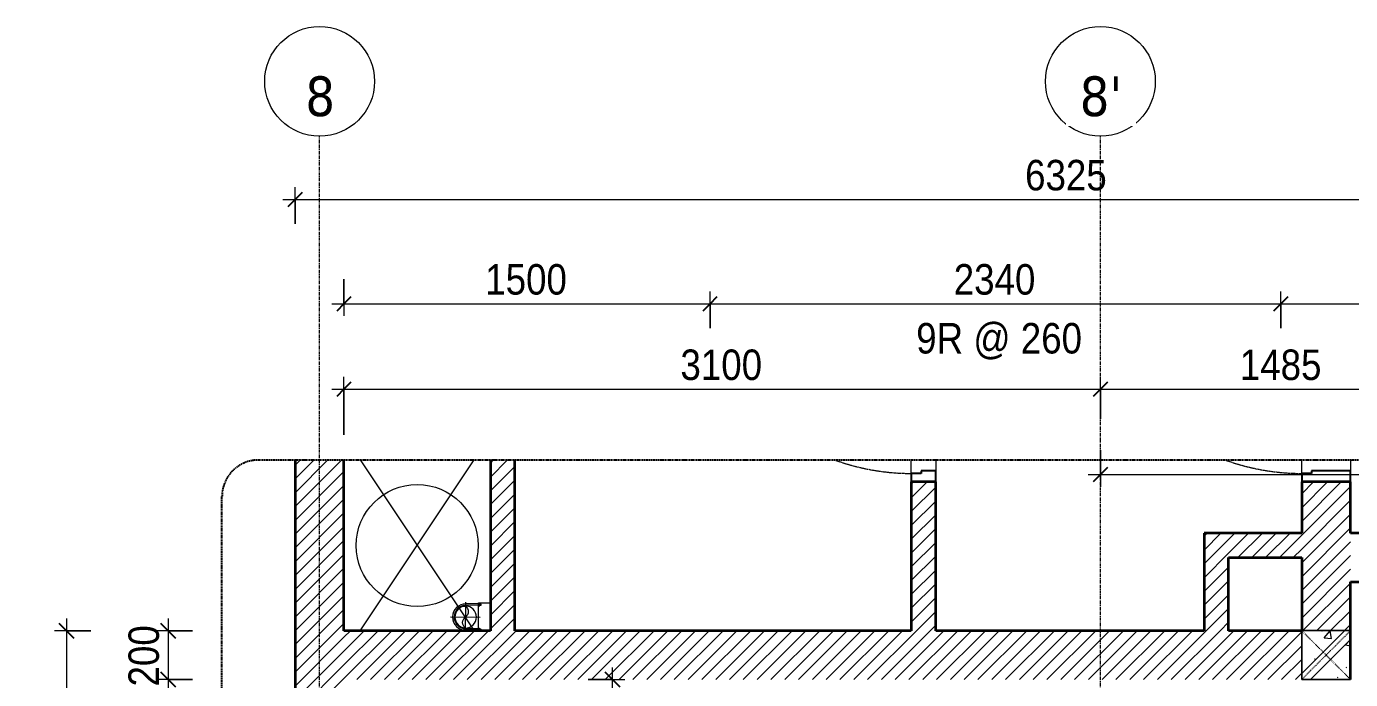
# Model space of a CAD drawing. Header units: millimetres. Extents: x 75584 to 159459, y -5075 to 34550.
# Drawn here: x 87083 to 92510, y 26537 to 29214 of the extents above; entities that cross this region are included whole.
import ezdxf

# ---------------------------------------------------------------- set-up
doc = ezdxf.new("R2010")
doc.units = ezdxf.units.MM
for name, pattern in [('Dash', [6, 3, -3]), ('Dash - Tight', [4.5, 3, -1.5]), ('Grid Line', [22.225, 12.7, -3.175, 3.175, -3.175]), ('Hidden', [7.14375, 4.7625, -2.38125]), ('IMPORT-CENTER _2_', [40.64, 25.4, -5.08, 5.08, -5.08])]:
    doc.linetypes.add(name, pattern=pattern)
for name, color, linetype, lineweight in [('0-2', 7, 'Continuous', 18), ('A-ANNO-DIMS', 211, 'Continuous', 9), ('A-ANNO-DIMS-50', 211, 'Continuous', 9), ('A-DETL-GENF-1', 92, 'Dash - Tight', 18), ('A-DETL-GENF-3', 92, 'Hidden', 25), ('A-DOOR', 31, 'Continuous', 18), ('A-DOOR-FRAM', 31, 'Continuous', 25), ('A-FLOR', 192, 'Continuous', 18), ('A-WALL', 113, 'Continuous', 18), ('A-WALL-1', 113, 'Continuous', 35), ('A-WALL-PATT-1', 111, 'Continuous', 18), ('G-IMPT', 8, 'Continuous', 18), ('G-IMPT-3', 8, 'IMPORT-CENTER _2_', 18), ('M-EQPM', 50, 'Continuous', 18), ('S-COLS', 52, 'Continuous', 18), ('S-COLS-3', 52, 'Dash', 18), ('S-COLS-4', 254, 'Continuous', 18), ('S-COLS-5', 52, 'Continuous', 35), ('S-COLS-HDLN', 52, 'Dash', 18), ('S-GRID-1', 1, 'Grid Line', 9), ('S-GRID-IDEN', 1, 'Continuous', 9)]:
    doc.layers.add(name, color=color, linetype=linetype, lineweight=lineweight)
doc.styles.add('Tahoma_B', font='tahomabd.ttf', dxfattribs={"height": 162.5})
doc.styles.add('UTM Avo', font='', dxfattribs={"width": 0.9, "height": 125})
doc.styles.get('UTM Avo').set_extended_font_data('UTM Avo')
doc.dimstyles.new('1_Dim_chi_tiet_2_5', dxfattribs={"dimscale": 304.8, "dimtxt": 124.912619, "dimasz": 0.19685, "dimexe": 0.164042, "dimexo": 0.0625, "dimgap": 0.016404, "dimtad": 1, "dimdec": 0, "dimrnd": 5, "dimzin": 0, "dimdsep": 46, "dimtxsty": 'UTM Avo', "dimblk1": 'OBLIQUE', "dimblk2": 'OBLIQUE', "dimsah": 1, "dimcen": 0.09, "dimdle": 0.164042, "dimazin": 0, "dimtfac": 1, "dimtdec": 4, "dimtix": 1, "dimtmove": 0, "dimatfit": 3, "dimfxl": 0.328084, "dimfxlon": 1, "dimtvp": 1, "dimtolj": 1, "dimtzin": 0, "dimarcsym": 2})
pattern_1 = [(45, (10932.16, 0), (-28.284271, 28.284271), [])]
pattern_2 = [(50, (10932.16, 0), (364.3679, -31.8783), [38.1, -419.1]), (355, (10932.16, 0), (-70.4859, 382.1133), [30.48, -335.28]), (100.451, (10962.52, -2.66), (293.885, 350.2334), [32.38, -356.18]), (46.184, (10932.16, 101.6), (542.1585, -84.0858), [57.15, -628.65]), (96.636, (10977.34, 94.6), (474.805, 494.8554), [48.57, -534.27]), (351.184, (10932.16, 101.6), (474.8102, 494.85), [45.72, -502.92]), (21, (10982.96, 76.2), (303.2285, -204.5305), [38.1, -419.1]), (326, (10982.96, 76.2), (123.6039, 368.376), [30.48, -335.28]), (71.451, (11008.23, 59.16), (426.8341, 163.8427), [32.38, -356.18]), (37.5, (10932.16, 0), (6.17665, 169.11015), [3.353, -327.863, 3.353, -337.007, -336.55]), (37.5, (10932.16, 0), (6.17665, 169.11015), [-671.576, 3.353, -333.197]), (7.5, (10932.16, 0), (133.63888, 200.3615), [3.353, -190.703, 3.353, -320.243, -128.27]), (7.5, (10932.16, 0), (133.63888, 200.3615), [-517.652, 3.353, -124.917]), (327.5, (10818.88, 0), (271.18182, -11.45836), [3.353, -123.647, 3.353, -392.887, -525.78]), (327.5, (10818.88, 0), (271.18182, -11.45836), [-523.24, 3.353, -522.427]), (317.5, (10768.08, 0), (296.2585, 50.85285), [3.353, -161.747, 3.353, -259.791, -373.38]), (317.5, (10768.08, 0), (296.2585, 50.85285), [-428.244, 3.353, -370.027]), (45, (10932.16, 0), (-125.7236, 125.7236), []), (45, (10932.16, 190.5), (-125.7236, 125.7236), [])]

# ---------------------------------------------------------------- blocks, each defined once
blk = doc.blocks.new('FD_02 - FD_03 - FD_03-KY THUAT-900x2200mm-728564-TKCS_THANG BỘ TB3 - MẶT BẰNG TẦNG 2-7')
at = {"layer": 'A-DETL-GENF-1'}
blk.add_arc((460, 100), 920, 160.3646, 180, dxfattribs=at)
at = {"layer": 'A-DOOR-FRAM'}
for p, q in [((-460, 100), (-495, 100)), ((-495, 100), (-495, -100)), ((-460, 60), (-460, 100)), ((-450, 60), (-460, 60)), ((-450, -100), (-450, 60)), ((-495, -100), (-450, -100))]:
    blk.add_line(p, q, dxfattribs=at)
blk = doc.blocks.new('TKTC_XREF_251221_MB TANG 2-7 - TKTC_XREF_260130_MB TANG 2-5_dwg_$cc-4746806-TKCS_THANG BỘ TB3 - MẶT BẰNG TẦNG 2-7')
at = {"layer": 'G-IMPT-3'}
for p, q in [((0, -0.673), (0, 0.624)), ((-0.673, 0), (0.673, 0))]:
    blk.add_line(p, q, dxfattribs=at)
at = {"layer": 'M-EQPM'}
blk.add_circle((0, 0), 0.5, dxfattribs=at)
for centre, radius, start, end in [((0, 0), 0.5, 90, 270), ((0.188, 0.25), 0.313, 126.8699, 233.1301), ((-0.188, -0.25), 0.313, 306.8699, 53.1301)]:
    blk.add_arc(centre, radius, start, end, dxfattribs=at)
blk = doc.blocks.new('TKTC_XREF_251221_MB TANG 2-7 - TKTC_XREF_260130_MB TANG 2-5_dwg_CUM U_DN100-4746796-TKCS_THANG BỘ TB3 - MẶT BẰNG TẦNG 2-7')
at = {"layer": 'G-IMPT'}
blk.add_hatch(color=256, dxfattribs=at).paths.add_polyline_path([(0, 61), (0, 57), (14.8, 55.1), (28.5, 49.4), (40.3, 40.3), (49.4, 28.5), (55.1, 14.8), (57, 0), (55.1, -14.8), (49.4, -28.5), (40.3, -40.3), (28.5, -49.4), (14.8, -55.1), (0, -57), (0, -61), (15.8, -58.9), (30.5, -52.8), (43.1, -43.1), (52.8, -30.5), (58.9, -15.8), (61, 0), (58.9, 15.8), (52.8, 30.5), (43.1, 43.1), (30.5, 52.8), (15.8, 58.9)])
for p, q in [((-72.7, 69.3), (-72.7, 60.7)), ((-65, 69), (0, 69)), ((-79.1, 66.6), (-79.1, 63.4)), ((-76.6, 66.6), (-76.6, 63.4)), ((-74.6, 66.6), (-74.6, 63.4)), ((-66.9, 67.9), (-71.7, 67.9)), ((-66.9, 62.1), (-71.7, 62.1)), ((-79.1, -63.4), (-79.1, -66.6)), ((-76.6, -63.4), (-76.6, -66.6)), ((-74.6, -63.4), (-74.6, -66.6)), ((-72.7, -60.7), (-72.7, -69.3)), ((-66.9, -62.1), (-71.7, -62.1)), ((-66.9, -67.9), (-71.7, -67.9)), ((-65, -69), (0, -69))]:
    blk.add_line(p, q, dxfattribs=at)
at = {"layer": 'G-IMPT', "flags": 128}
for points in [[(-71.7, 59.2), (-66.9, 59.2), (-66.9, 70.7)], [(-65, 70.7), (-65, 57.3), (-66.9, 57.3), (-66.9, 59.2)], [(-72.7, 67.6), (-78.1, 67.6), (-78.1, 62.4), (-72.7, 62.4)], [(-65, 61), (0, 61), (0, 57)], [(-72.7, -62.4), (-78.1, -62.4), (-78.1, -67.6), (-72.7, -67.6)], [(-71.7, -70.8), (-66.9, -70.8), (-66.9, -59.2), (-71.7, -59.2)], [(-66.9, -59.2), (-66.9, -57.3), (-65, -57.3), (-65, -72.7), (-66.9, -72.7), (-66.9, -70.8)], [(-65, -61), (0, -61), (0, -57)]]:
    blk.add_lwpolyline(points, dxfattribs=at)
at = {"layer": 'G-IMPT'}
for centre, radius, start, end in [((-71.1, 69.3), 1.56, 116.95835, 247.38014), ((0, 0), 69, 270, 90), ((-78.1, 66.6), 0.96, 90, 180), ((-78.1, 63.4), 0.96, 180, 270), ((-67.9, 65), 4.8, 143.1301, 216.8699), ((-71.1, 60.7), 1.56, 112.61986, 247.38014), ((0, 0), 61, 270, 90), ((0, 0), 57, 270, 90), ((-78.1, -63.4), 0.96, 90, 180), ((-78.1, -66.6), 0.96, 180, 270), ((-71.1, -60.7), 1.56, 112.61986, 247.38014), ((-67.9, -65), 4.8, 143.1301, 216.8699), ((-71.1, -69.3), 1.56, 112.61986, 247.38014)]:
    blk.add_arc(centre, radius, start, end, dxfattribs=at)
blk = doc.blocks.new('TKTC_XREF_251221_MB TANG 2-7 - TKTC_XREF_260130_MB TANG 2-5_dwg_$cc-4746800-TKCS_THANG BỘ TB3 - MẶT BẰNG TẦNG 2-7')
at = {"layer": 'G-IMPT-3'}
for p, q in [((0, -0.673), (0, 0.624)), ((-0.673, 0), (0.673, 0))]:
    blk.add_line(p, q, dxfattribs=at)
at = {"layer": 'M-EQPM'}
blk.add_circle((0, 0), 0.5, dxfattribs=at)
for centre, radius, start, end in [((0, 0), 0.5, 90, 270), ((0.188, 0.25), 0.313, 126.8699, 233.1301), ((-0.188, -0.25), 0.313, 306.8699, 53.1301)]:
    blk.add_arc(centre, radius, start, end, dxfattribs=at)
blk = doc.blocks.new('TKTC_XREF_251221_MB TANG 2-7 - TKTC_XREF_260130_MB TANG 2-5_dwg_CUM U_DN100-V5-TKCS_THANG BỘ TB3 - MẶT BẰNG TẦNG 2-7')
at = {"layer": 'G-IMPT'}
blk.add_hatch(color=256, dxfattribs=at).paths.add_polyline_path([(0, 61), (0, 57), (14.8, 55.1), (28.5, 49.4), (40.3, 40.3), (49.4, 28.5), (55.1, 14.8), (57, 0), (55.1, -14.8), (49.4, -28.5), (40.3, -40.3), (28.5, -49.4), (14.8, -55.1), (0, -57), (0, -61), (15.8, -58.9), (30.5, -52.8), (43.1, -43.1), (52.8, -30.5), (58.9, -15.8), (61, 0), (58.9, 15.8), (52.8, 30.5), (43.1, 43.1), (30.5, 52.8), (15.8, 58.9)])
for p, q in [((-72.7, 69.3), (-72.7, 60.7)), ((-65, 69), (0, 69)), ((-79.1, 66.6), (-79.1, 63.4)), ((-76.6, 66.6), (-76.6, 63.4)), ((-74.6, 66.6), (-74.6, 63.4)), ((-66.9, 67.9), (-71.7, 67.9)), ((-66.9, 62.1), (-71.7, 62.1)), ((-79.1, -63.4), (-79.1, -66.6)), ((-76.6, -63.4), (-76.6, -66.6)), ((-74.6, -63.4), (-74.6, -66.6)), ((-72.7, -60.7), (-72.7, -69.3)), ((-66.9, -62.1), (-71.7, -62.1)), ((-66.9, -67.9), (-71.7, -67.9)), ((-65, -69), (0, -69))]:
    blk.add_line(p, q, dxfattribs=at)
at = {"layer": 'G-IMPT', "flags": 128}
for points in [[(-71.7, 59.2), (-66.9, 59.2), (-66.9, 70.7)], [(-65, 70.7), (-65, 57.3), (-66.9, 57.3), (-66.9, 59.2)], [(-72.7, 67.6), (-78.1, 67.6), (-78.1, 62.4), (-72.7, 62.4)], [(-65, 61), (0, 61), (0, 57)], [(-72.7, -62.4), (-78.1, -62.4), (-78.1, -67.6), (-72.7, -67.6)], [(-71.7, -70.8), (-66.9, -70.8), (-66.9, -59.2), (-71.7, -59.2)], [(-66.9, -59.2), (-66.9, -57.3), (-65, -57.3), (-65, -72.7), (-66.9, -72.7), (-66.9, -70.8)], [(-65, -61), (0, -61), (0, -57)]]:
    blk.add_lwpolyline(points, dxfattribs=at)
at = {"layer": 'G-IMPT'}
for centre, radius, start, end in [((-71.1, 69.3), 1.56, 116.95835, 247.38014), ((0, 0), 69, 270, 90), ((-78.1, 66.6), 0.96, 90, 180), ((-78.1, 63.4), 0.96, 180, 270), ((-67.9, 65), 4.8, 143.1301, 216.8699), ((-71.1, 60.7), 1.56, 112.61986, 247.38014), ((0, 0), 61, 270, 90), ((0, 0), 57, 270, 90), ((-78.1, -63.4), 0.96, 90, 180), ((-78.1, -66.6), 0.96, 180, 270), ((-71.1, -60.7), 1.56, 112.61986, 247.38014), ((-67.9, -65), 4.8, 143.1301, 216.8699), ((-71.1, -69.3), 1.56, 112.61986, 247.38014)]:
    blk.add_arc(centre, radius, start, end, dxfattribs=at)
blk = doc.blocks.new('TKTC_XREF_251221_MB TANG 2-7 - TKTC_XREF_251221_MB TANG 2-7-2039446-TKCS_THANG BỘ TB3 - MẶT BẰNG TẦNG 2-7')
at = {"layer": 'M-EQPM'}
for p, q in [((44350.7, 9614.6), (44399.9, 9614.3)), ((44351, 9500), (44350.7, 9614.6))]:
    blk.add_line(p, q, dxfattribs=at)
at = {"extrusion": (0, 0, -1), "xscale": 90.00000000005119, "yscale": 90.00000000005119, "zscale": -90.0000000000512, "rotation": 180.3740267799373}
for name in ['TKTC_XREF_251221_MB TANG 2-7 - TKTC_XREF_260130_MB TANG 2-5_dwg_$cc-4746806-TKCS_THANG BỘ TB3 - MẶT BẰNG TẦNG 2-7', 'TKTC_XREF_251221_MB TANG 2-7 - TKTC_XREF_260130_MB TANG 2-5_dwg_$cc-4746800-TKCS_THANG BỘ TB3 - MẶT BẰNG TẦNG 2-7']:
    blk.add_blockref(name, (-44297.6, 9556.2), dxfattribs=at)
at = {"xscale": 0.7894736842105242, "yscale": 0.7894736842105242, "zscale": 0.7894736842105242, "rotation": 179.6259732184666}
for name in ['TKTC_XREF_251221_MB TANG 2-7 - TKTC_XREF_260130_MB TANG 2-5_dwg_CUM U_DN100-4746796-TKCS_THANG BỘ TB3 - MẶT BẰNG TẦNG 2-7', 'TKTC_XREF_251221_MB TANG 2-7 - TKTC_XREF_260130_MB TANG 2-5_dwg_CUM U_DN100-V5-TKCS_THANG BỘ TB3 - MẶT BẰNG TẦNG 2-7']:
    blk.add_blockref(name, (44299.5, 9556.2), dxfattribs=at)
blk = doc.blocks.new('FD_02 - FD_03 - FD_03-KY THUAT-900x2200mm-801878-TKCS_THANG BỘ TB3 - MẶT BẰNG TẦNG 2-7')
at = {"layer": 'A-DETL-GENF-1'}
blk.add_arc((460, 50), 920, 160.3646, 180, dxfattribs=at)
at = {"layer": 'A-DOOR-FRAM'}
for p, q in [((-460, 50), (-495, 50)), ((-495, 50), (-495, -50)), ((-460, 10), (-460, 50)), ((-450, 10), (-460, 10)), ((-450, -50), (-450, 10)), ((-495, -50), (-450, -50))]:
    blk.add_line(p, q, dxfattribs=at)
blk = doc.blocks.new('G1_SOF - BO TRU - 200x200-3052400-TKCS_THANG BỘ TB3 - MẶT BẰNG TẦNG 2-7')
at = {"layer": 'S-COLS-HDLN'}
for p, q in [((-100, 100), (100, -100)), ((100, 100), (-100, -100))]:
    blk.add_line(p, q, dxfattribs=at)
blk = doc.blocks.new('BORDER VIEW - BORDER VIEW-1919383-TKCS_THANG BỘ TB3 - MẶT BẰNG TẦNG 2-7')
at = {"layer": 'A-DETL-GENF-3'}
for p, q in [((0, 150), (0, 6914.2)), ((4219.3, 0), (150, 0))]:
    blk.add_line(p, q, dxfattribs=at)
blk.add_arc((150, 150), 150, 180, 270, dxfattribs=at)
blk = doc.blocks.new('Grid - M_Grid Head - Circle-353313-TKCS_THANG BỘ TB3 - MẶT BẰNG TẦNG 2-7')
at = {"layer": 'S-GRID-IDEN'}
blk.add_circle((0, 0), 4.5, dxfattribs=at)
blk = doc.blocks.new('DIMBLOCK32-TKCS_THANG BỘ TB3 - MẶT BẰNG TẦNG 2-7')
at = {"layer": 'A-ANNO-DIMS-50'}
for p, q in [((88384.7, 28177.4), (88384.7, 28027.4)), ((88384.7, 28077.4), (88384.7, 28177.4)), ((89884.7, 27977.4), (89884.7, 28127.4)), ((88334.7, 28077.4), (89884.7, 28077.4)), ((89884.7, 28077.4), (89884.7, 27977.4))]:
    blk.add_line(p, q, dxfattribs=at)
at = {"layer": 'A-ANNO-DIMS-50', "lineweight": 25}
for p, q in [((88384.7, 28077.4), (88354.7, 28047.4)), ((88384.7, 28077.4), (88414.7, 28107.4)), ((89884.7, 28077.4), (89854.7, 28047.4)), ((89884.7, 28077.4), (89914.7, 28107.4))]:
    blk.add_line(p, q, dxfattribs=at)
at = {"layer": 'A-ANNO-DIMS-50', "color": 0, "insert": (88963.5, 28239.8), "char_height": 125, "width": 410.824, "attachment_point": 1, "line_spacing_factor": 1.110334, "style": 'UTM Avo'}
blk.add_mtext('1500', dxfattribs=at)
blk = doc.blocks.new('_Oblique')
at = {"color": 0, "linetype": 'ByBlock', "lineweight": -2}
blk.add_line((-0.5, -0.5), (0.5, 0.5), dxfattribs=at)
blk = doc.blocks.new('DIMBLOCK33-TKCS_THANG BỘ TB3 - MẶT BẰNG TẦNG 2-7')
at = {"layer": 'A-ANNO-DIMS-50'}
for p, q in [((89884.7, 27977.4), (89884.7, 28127.4)), ((92224.7, 27977.4), (92224.7, 28127.4)), ((89884.7, 28077.4), (92224.7, 28077.4)), ((89884.7, 28077.4), (89884.7, 27977.4)), ((92224.7, 28077.4), (92224.7, 27977.4))]:
    blk.add_line(p, q, dxfattribs=at)
at = {"layer": 'A-ANNO-DIMS-50', "lineweight": 25}
for p, q in [((89884.7, 28077.4), (89854.7, 28047.4)), ((89884.7, 28077.4), (89914.7, 28107.4)), ((92224.7, 28077.4), (92194.7, 28047.4)), ((92224.7, 28077.4), (92254.7, 28107.4))]:
    blk.add_line(p, q, dxfattribs=at)
at = {"layer": 'A-ANNO-DIMS-50', "color": 0, "char_height": 125, "attachment_point": 1, "line_spacing_factor": 1.110334, "style": 'UTM Avo'}
for s, insert, width in [('2340', (90883.5, 28239.8), 410.824), ('9R @ 260', (90729.7, 27998.4), 780.01)]:
    blk.add_mtext(s, dxfattribs=dict(at, insert=insert, width=width))
blk = doc.blocks.new('DIMBLOCK34-TKCS_THANG BỘ TB3 - MẶT BẰNG TẦNG 2-7')
at = {"layer": 'A-ANNO-DIMS-50'}
for p, q in [((94309.7, 28340.1), (94309.7, 28027.4)), ((94309.7, 28077.4), (94309.7, 28340.1)), ((92224.7, 27977.4), (92224.7, 28127.4)), ((92224.7, 28077.4), (94309.7, 28077.4)), ((92224.7, 28077.4), (92224.7, 27977.4))]:
    blk.add_line(p, q, dxfattribs=at)
at = {"layer": 'A-ANNO-DIMS-50', "lineweight": 25}
for p, q in [((92224.7, 28077.4), (92194.7, 28047.4)), ((92224.7, 28077.4), (92254.7, 28107.4)), ((94309.7, 28077.4), (94279.7, 28047.4)), ((94309.7, 28077.4), (94339.7, 28107.4))]:
    blk.add_line(p, q, dxfattribs=at)
at = {"layer": 'A-ANNO-DIMS-50', "color": 0, "insert": (93096, 28239.8), "char_height": 125, "width": 410.824, "attachment_point": 1, "line_spacing_factor": 1.110334, "style": 'UTM Avo'}
blk.add_mtext('2085', dxfattribs=at)
blk = doc.blocks.new('DIMBLOCK36-TKCS_THANG BỘ TB3 - MẶT BẰNG TẦNG 2-7')
at = {"layer": 'A-ANNO-DIMS-50'}
for p, q in [((88384.7, 27539.9), (88384.7, 27777.4)), ((91484.7, 27605.8), (91484.7, 27777.4)), ((88334.7, 27727.4), (91484.7, 27727.4)), ((88384.7, 27727.4), (88384.7, 27539.9)), ((91484.7, 27727.4), (91484.7, 27605.8))]:
    blk.add_line(p, q, dxfattribs=at)
at = {"layer": 'A-ANNO-DIMS-50', "lineweight": 25}
for p, q in [((88384.7, 27727.4), (88414.7, 27757.4)), ((91484.7, 27727.4), (91514.7, 27757.4)), ((88384.7, 27727.4), (88354.7, 27697.4)), ((91484.7, 27727.4), (91454.7, 27697.4))]:
    blk.add_line(p, q, dxfattribs=at)
at = {"layer": 'A-ANNO-DIMS-50', "color": 0, "insert": (89763.5, 27889.8), "char_height": 125, "width": 410.824, "attachment_point": 1, "line_spacing_factor": 1.110334, "style": 'UTM Avo'}
blk.add_mtext('3100', dxfattribs=at)
blk = doc.blocks.new('DIMBLOCK37-TKCS_THANG BỘ TB3 - MẶT BẰNG TẦNG 2-7')
at = {"layer": 'A-ANNO-DIMS-50'}
for p, q in [((91484.7, 27605.8), (91484.7, 27777.4)), ((92969.7, 27627.4), (92969.7, 27777.4)), ((91484.7, 27727.4), (92969.7, 27727.4)), ((91484.7, 27727.4), (91484.7, 27605.8)), ((92969.7, 27727.4), (92969.7, 27627.4))]:
    blk.add_line(p, q, dxfattribs=at)
at = {"layer": 'A-ANNO-DIMS-50', "lineweight": 25}
for p, q in [((91484.7, 27727.4), (91514.7, 27757.4)), ((92969.7, 27727.4), (92999.7, 27757.4)), ((91484.7, 27727.4), (91454.7, 27697.4)), ((92969.7, 27727.4), (92939.7, 27697.4))]:
    blk.add_line(p, q, dxfattribs=at)
at = {"layer": 'A-ANNO-DIMS-50', "color": 0, "insert": (92056, 27889.8), "char_height": 125, "width": 410.824, "attachment_point": 1, "line_spacing_factor": 1.110334, "style": 'UTM Avo'}
blk.add_mtext('1485', dxfattribs=at)
blk = doc.blocks.new('DIMBLOCK43-TKCS_THANG BỘ TB3 - MẶT BẰNG TẦNG 2-7')
at = {"layer": 'A-ANNO-DIMS-50', "lineweight": 25}
for p, q in [((87663.6, 26736.9), (87633.6, 26766.9)), ((87663.6, 26736.9), (87693.6, 26706.9)), ((87663.6, 26536.9), (87633.6, 26566.9)), ((87663.6, 26536.9), (87693.6, 26506.9))]:
    blk.add_line(p, q, dxfattribs=at)
at = {"layer": 'A-ANNO-DIMS-50'}
for p, q in [((87663.6, 26786.9), (87663.6, 26536.9)), ((87763.6, 26736.9), (87613.6, 26736.9)), ((87663.6, 26736.9), (87763.6, 26736.9)), ((87763.6, 26536.9), (87613.6, 26536.9)), ((87663.6, 26536.9), (87763.6, 26536.9))]:
    blk.add_line(p, q, dxfattribs=at)
at = {"layer": 'A-ANNO-DIMS-50', "color": 0, "insert": (87501.3, 26508.6), "char_height": 125, "width": 308.118, "attachment_point": 1, "rotation": 90, "line_spacing_factor": 1.110334, "style": 'UTM Avo'}
blk.add_mtext('200', dxfattribs=at)
blk = doc.blocks.new('DIMBLOCK44-TKCS_THANG BỘ TB3 - MẶT BẰNG TẦNG 2-7')
at = {"layer": 'A-ANNO-DIMS-50'}
for p, q in [((87763.6, 26536.9), (87613.6, 26536.9)), ((87663.6, 26536.9), (87663.6, 23536.9)), ((87663.6, 26536.9), (87763.6, 26536.9)), ((87763.6, 23536.9), (87613.6, 23536.9)), ((87663.6, 23536.9), (87763.6, 23536.9))]:
    blk.add_line(p, q, dxfattribs=at)
at = {"layer": 'A-ANNO-DIMS-50', "lineweight": 25}
for p, q in [((87663.6, 26536.9), (87633.6, 26566.9)), ((87663.6, 26536.9), (87693.6, 26506.9)), ((87663.6, 23536.9), (87633.6, 23566.9)), ((87663.6, 23536.9), (87693.6, 23506.9))]:
    blk.add_line(p, q, dxfattribs=at)
at = {"layer": 'A-ANNO-DIMS-50', "color": 0, "insert": (87501.3, 24865.8), "char_height": 125, "width": 410.824, "attachment_point": 1, "rotation": 90, "line_spacing_factor": 1.110334, "style": 'UTM Avo'}
blk.add_mtext('3000', dxfattribs=at)
blk = doc.blocks.new('DIMBLOCK59-TKCS_THANG BỘ TB3 - MẶT BẰNG TẦNG 2-7')
at = {"layer": 'A-ANNO-DIMS-50'}
for p, q in [((89385.2, 26536.9), (89535.2, 26536.9)), ((89485.2, 26536.9), (89385.2, 26536.9)), ((89485.2, 25136.9), (89485.2, 26586.9)), ((89585.2, 25136.9), (89435.2, 25136.9)), ((89485.2, 25136.9), (89585.2, 25136.9))]:
    blk.add_line(p, q, dxfattribs=at)
at = {"layer": 'A-ANNO-DIMS-50', "lineweight": 25}
for p, q in [((89485.2, 26536.9), (89455.2, 26566.9)), ((89485.2, 26536.9), (89515.2, 26506.9)), ((89485.2, 25136.9), (89455.2, 25166.9)), ((89485.2, 25136.9), (89515.2, 25106.9))]:
    blk.add_line(p, q, dxfattribs=at)
at = {"layer": 'A-ANNO-DIMS-50', "color": 0, "insert": (89322.8, 25665.8), "char_height": 125, "width": 410.824, "attachment_point": 1, "rotation": 90, "line_spacing_factor": 1.110334, "style": 'UTM Avo'}
blk.add_mtext('1400', dxfattribs=at)
blk = doc.blocks.new('DIMBLOCK60-TKCS_THANG BỘ TB3 - MẶT BẰNG TẦNG 2-7')
at = {"layer": 'A-ANNO-DIMS-50'}
for p, q in [((91484.7, 27477.4), (91484.7, 27327.4)), ((91484.7, 27377.4), (91484.7, 27477.4)), ((94309.7, 27477.4), (94309.7, 27327.4)), ((94309.7, 27377.4), (94309.7, 27477.4)), ((91434.7, 27377.4), (94359.7, 27377.4))]:
    blk.add_line(p, q, dxfattribs=at)
at = {"layer": 'A-ANNO-DIMS-50', "lineweight": 25}
for p, q in [((91484.7, 27377.4), (91514.7, 27407.4)), ((94309.7, 27377.4), (94339.7, 27407.4)), ((91484.7, 27377.4), (91454.7, 27347.4)), ((94309.7, 27377.4), (94279.7, 27347.4))]:
    blk.add_line(p, q, dxfattribs=at)
at = {"layer": 'A-ANNO-DIMS-50', "color": 0, "insert": (92726, 27539.8), "char_height": 125, "width": 410.824, "attachment_point": 1, "line_spacing_factor": 1.110334, "style": 'UTM Avo'}
blk.add_mtext('2825', dxfattribs=at)
blk = doc.blocks.new('DIMBLOCK61-TKCS_THANG BỘ TB3 - MẶT BẰNG TẦNG 2-7')
at = {"layer": 'A-ANNO-DIMS-50', "lineweight": 25}
for p, q in [((87247.7, 26736.9), (87217.7, 26766.9)), ((87247.7, 26736.9), (87277.7, 26706.9)), ((87247.7, 23336.9), (87217.7, 23366.9)), ((87247.7, 23336.9), (87277.7, 23306.9))]:
    blk.add_line(p, q, dxfattribs=at)
at = {"layer": 'A-ANNO-DIMS-50'}
for p, q in [((87247.7, 26786.9), (87247.7, 23286.9)), ((87347.7, 26736.9), (87197.7, 26736.9)), ((87247.7, 26736.9), (87347.7, 26736.9)), ((87347.7, 23336.9), (87197.7, 23336.9)), ((87247.7, 23336.9), (87347.7, 23336.9))]:
    blk.add_line(p, q, dxfattribs=at)
at = {"layer": 'A-ANNO-DIMS-50', "color": 0, "insert": (87085.3, 24865.8), "char_height": 125, "width": 410.824, "attachment_point": 1, "rotation": 90, "line_spacing_factor": 1.110334, "style": 'UTM Avo'}
blk.add_mtext('3400', dxfattribs=at)
blk = doc.blocks.new('DIMBLOCK62-TKCS_THANG BỘ TB3 - MẶT BẰNG TẦNG 2-7')
at = {"layer": 'A-ANNO-DIMS-50'}
for p, q in [((88184.7, 28404.6), (88184.7, 28554.6)), ((94509.7, 28404.6), (94509.7, 28554.6)), ((88134.7, 28504.6), (94559.7, 28504.6)), ((88184.7, 28504.6), (88184.7, 28404.6)), ((94509.7, 28504.6), (94509.7, 28404.6))]:
    blk.add_line(p, q, dxfattribs=at)
at = {"layer": 'A-ANNO-DIMS-50', "lineweight": 25}
for p, q in [((88184.7, 28504.6), (88154.7, 28474.6)), ((88184.7, 28504.6), (88214.7, 28534.6)), ((94509.7, 28504.6), (94479.7, 28474.6)), ((94509.7, 28504.6), (94539.7, 28534.6))]:
    blk.add_line(p, q, dxfattribs=at)
at = {"layer": 'A-ANNO-DIMS-50', "color": 0, "insert": (91176, 28667), "char_height": 125, "width": 410.824, "attachment_point": 1, "line_spacing_factor": 1.110334, "style": 'UTM Avo'}
blk.add_mtext('6325', dxfattribs=at)

msp = doc.modelspace()

# ---------------------------------------------------------------- hatches: boundary and pattern name
at = {"layer": 'A-WALL-PATT-1'}
h = msp.add_hatch(dxfattribs=at)
h.set_pattern_fill('FP_1', color=256, style=0, pattern_type=2)
h.set_pattern_definition(pattern_1)
h.paths.add_polyline_path([(88384.7, 25436.9), (88384.7, 27436.9), (88184.7, 27436.9), (88184.7, 25436.9)])
h = msp.add_hatch(dxfattribs=at)
h.set_pattern_fill('FP_1', color=256, style=0, pattern_type=2)
h.set_pattern_definition(pattern_1)
h.paths.add_polyline_path([(89084.7, 26736.9), (89084.7, 27436.9), (88984.7, 27436.9), (88984.7, 26736.9)])
h = msp.add_hatch(dxfattribs=at)
h.set_pattern_fill('FP_1', color=256, style=0, pattern_type=2)
h.set_pattern_definition(pattern_1)
h.paths.add_polyline_path([(90809.7, 26736.9), (90809.7, 27346.9), (90709.7, 27346.9), (90709.7, 26736.9)])
h = msp.add_hatch(dxfattribs=at)
h.set_pattern_fill('FP_1', color=256, style=0, pattern_type=2)
h.set_pattern_definition(pattern_1)
h.paths.add_polyline_path([(92309.7, 26737.4), (92509.7, 26737.4), (92509.7, 27346.9), (92309.7, 27346.9), (92309.7, 27036.9)])
h = msp.add_hatch(dxfattribs=at)
h.set_pattern_fill('FP_1', color=256, style=0, pattern_type=2)
h.set_pattern_definition(pattern_1)
h.paths.add_polyline_path([(92009.7, 26736.9), (92009.7, 27136.9), (91909.7, 27136.9), (91909.7, 26736.9)])
h = msp.add_hatch(dxfattribs=at)
h.set_pattern_fill('FP_1', color=256, style=0, pattern_type=2)
h.set_pattern_definition(pattern_1)
h.paths.add_polyline_path([(92309.7, 27036.9), (92309.7, 27136.9), (92009.7, 27136.9), (92009.7, 27036.9), (92251.3, 27036.9)])
h = msp.add_hatch(dxfattribs=at)
h.set_pattern_fill('FP_1', color=256, style=0, pattern_type=2)
h.set_pattern_definition(pattern_1)
h.paths.add_polyline_path([(92251.3, 26536.9), (92309.7, 26537.4), (92309.7, 26736.9), (88384.7, 26736.9), (88384.7, 26536.9), (91110.8, 26536.9)])
at = {"layer": 'S-COLS-4'}
h = msp.add_hatch(dxfattribs=at)
h.set_pattern_fill('FP_2', color=256, style=0, pattern_type=2)
h.set_pattern_definition(pattern_2)
h.paths.add_polyline_path([(92509.7, 26537.4), (92509.7, 26737.4), (92309.7, 26736.9), (92309.7, 26537.4)])
h = msp.add_hatch(dxfattribs=at)
h.set_pattern_fill('FP_2', color=256, style=0, pattern_type=2)
h.set_pattern_definition(pattern_2)
h.paths.add_polyline_path([(92509.7, 26537.4), (92509.7, 26737.4), (92309.7, 26736.9), (92309.7, 26537.4)])

# ---------------------------------------------------------------- linework, layer by layer
at = {"layer": '0-2'}
for p, q in [((88451.2, 27436.9), (88918, 26736.9)), ((88451.4, 26736.9), (88918.2, 27436.9))]:
    msp.add_line(p, q, dxfattribs=at)
msp.add_circle((88684.7, 27086.6), 250, dxfattribs=at)
at = {"layer": 'A-FLOR'}
for p, q in [((92309.7, 27381.9), (92309.7, 27436.9)), ((92309.7, 26737.4), (92009.7, 26737.4))]:
    msp.add_line(p, q, dxfattribs=at)
at = {"layer": 'A-WALL'}
for p, q in [((90709.7, 27381.9), (90709.7, 27436.9)), ((90809.7, 27436.9), (90809.7, 27391.9)), ((92509.7, 27436.9), (92509.7, 27391.9)), ((92309.7, 26737.4), (92509.7, 26737.4)), ((92309.7, 26537.4), (92309.7, 26736.9)), ((92509.7, 26537.4), (92309.7, 26537.4))]:
    msp.add_line(p, q, dxfattribs=at)
at = {"layer": 'A-WALL-1'}
for p, q in [((88184.7, 27436.9), (88184.7, 25436.9)), ((88384.7, 26736.9), (88384.7, 27436.9)), ((88984.7, 27436.9), (88984.7, 26736.9)), ((89084.7, 26736.9), (89084.7, 27436.9)), ((90809.7, 27346.9), (90709.7, 27346.9)), ((90709.7, 27346.9), (90709.7, 26736.9)), ((90809.7, 26736.9), (90809.7, 27346.9)), ((92509.7, 27346.9), (92309.7, 27346.9)), ((92309.7, 27346.9), (92309.7, 27136.9)), ((92509.7, 27136.9), (92509.7, 27346.9)), ((91909.7, 27136.9), (91909.7, 26736.9)), ((92309.7, 27136.9), (91909.7, 27136.9)), ((92969.7, 27136.9), (92509.7, 27136.9)), ((92009.7, 26736.9), (92009.7, 27036.9)), ((92009.7, 27036.9), (92309.7, 27036.9)), ((92309.7, 27036.9), (92309.7, 26737.4)), ((92509.7, 26936.9), (92969.7, 26936.9)), ((92509.7, 26737.4), (92509.7, 26936.9)), ((88984.7, 26736.9), (88384.7, 26736.9)), ((90709.7, 26736.9), (89084.7, 26736.9)), ((91909.7, 26736.9), (90809.7, 26736.9)), ((92309.7, 26736.9), (92009.7, 26736.9)), ((92509.7, 26536.9), (92509.7, 26537.4))]:
    msp.add_line(p, q, dxfattribs=at)
at = {"layer": 'S-COLS'}
for p, q in [((92509.7, 26737.4), (92309.7, 26737.4)), ((92309.7, 26736.9), (92309.7, 26537.4)), ((92309.7, 26537.4), (92509.7, 26537.4))]:
    msp.add_line(p, q, dxfattribs=at)
at = {"layer": 'S-COLS-5'}
for p, q in [((92309.7, 26737.4), (92309.7, 26736.9)), ((92509.7, 26537.4), (92509.7, 26737.4))]:
    msp.add_line(p, q, dxfattribs=at)
at = {"layer": 'S-GRID-1'}
for p, q in [((88284.7, 27513.8), (88284.7, 28763.8)), ((91484.7, 27513.8), (91484.7, 28763.8)), ((88284.7, 23133.5), (88284.7, 27513.8)), ((91484.7, 23133.5), (91484.7, 27513.8))]:
    msp.add_line(p, q, dxfattribs=at)

# ---------------------------------------------------------------- block references
at = {"layer": 'A-DETL-GENF-1', "rotation": 270.0000000000001}
msp.add_blockref('BORDER VIEW - BORDER VIEW-1919383-TKCS_THANG BỘ TB3 - MẶT BẰNG TẦNG 2-7', (87884.7, 27436.9), dxfattribs=at)
at = {"layer": 'A-DOOR', "rotation": 90}
for name, p in [('FD_02 - FD_03 - FD_03-KY THUAT-900x2200mm-801878-TKCS_THANG BỘ TB3 - MẶT BẰNG TẦNG 2-7', (90759.7, 27841.9)), ('FD_02 - FD_03 - FD_03-KY THUAT-900x2200mm-728564-TKCS_THANG BỘ TB3 - MẶT BẰNG TẦNG 2-7', (92409.7, 27841.9))]:
    msp.add_blockref(name, p, dxfattribs=at)
at = {"layer": 'M-EQPM'}
msp.add_blockref('TKTC_XREF_251221_MB TANG 2-7 - TKTC_XREF_251221_MB TANG 2-7-2039446-TKCS_THANG BỘ TB3 - MẶT BẰNG TẦNG 2-7', (44584.7, 17236.9), dxfattribs=at)
at = {"layer": 'S-COLS-3'}
msp.add_blockref('G1_SOF - BO TRU - 200x200-3052400-TKCS_THANG BỘ TB3 - MẶT BẰNG TẦNG 2-7', (92409.7, 26637.4), dxfattribs=at)
at = {"layer": 'S-GRID-IDEN', "xscale": 49.99999999999998, "yscale": 49.99999999999998, "zscale": 49.99999999999998}
for p in [(88284.7, 28988.8), (91484.7, 28988.8)]:
    msp.add_blockref('Grid - M_Grid Head - Circle-353313-TKCS_THANG BỘ TB3 - MẶT BẰNG TẦNG 2-7', p, dxfattribs=at)

# ---------------------------------------------------------------- dimensions: what is measured, and where the dimension line sits
at = {"layer": 'A-ANNO-DIMS'}
for base, p1, p2, override, picture, middle in [((94509.7, 28504.6), (88184.7, 28404.6), (94509.7, 28404.6), {"dimpost": '<>', "dimfxl": 6325}, 'DIMBLOCK62-TKCS_THANG BỘ TB3 - MẶT BẰNG TẦNG 2-7', (91347.2, 28574.3)), ((94309.7, 28077.4), (92224.7, 27977.4), (94309.7, 28340.1), {"dimpost": '<>', "dimfxl": 2116.307778}, 'DIMBLOCK34-TKCS_THANG BỘ TB3 - MẶT BẰNG TẦNG 2-7', (93267.2, 28147.1)), ((89884.7, 28077.4), (88384.7, 28177.4), (89884.7, 27977.4), {"dimpost": '<>', "dimfxl": 1513.274595}, 'DIMBLOCK32-TKCS_THANG BỘ TB3 - MẶT BẰNG TẦNG 2-7', (89134.7, 28147.1)), ((91484.7, 27727.4), (88384.7, 27539.9), (91484.7, 27605.8), {"dimpost": '<>', "dimfxl": 3100.701647}, 'DIMBLOCK36-TKCS_THANG BỘ TB3 - MẶT BẰNG TẦNG 2-7', (89934.7, 27797.1)), ((92969.7, 27727.4), (91484.7, 27605.8), (92969.7, 27627.4), {"dimpost": '<>', "dimfxl": 1485.156071}, 'DIMBLOCK37-TKCS_THANG BỘ TB3 - MẶT BẰNG TẦNG 2-7', (92227.2, 27797.1)), ((94309.7, 27377.4), (91484.7, 27477.4), (94309.7, 27477.4), {"dimpost": '<>', "dimfxl": 2825}, 'DIMBLOCK60-TKCS_THANG BỘ TB3 - MẶT BẰNG TẦNG 2-7', (92897.2, 27447.1))]:
    dim = msp.add_linear_dim(base=base, p1=p1, p2=p2, dimstyle='1_Dim_chi_tiet_2_5', override=override, dxfattribs=at)
    dim.commit()
    dim.dimension.update_dxf_attribs({"geometry": picture, "text_midpoint": middle})
dim = msp.add_linear_dim(base=(92224.7, 28077.4), p1=(89884.7, 27977.4), p2=(92224.7, 27977.4), text='<>\\X9R @ 260', dimstyle='1_Dim_chi_tiet_2_5', override={"dimpost": '<>', "dimfxl": 2340}, dxfattribs=at)
dim.commit()
dim.dimension.update_dxf_attribs({"geometry": 'DIMBLOCK33-TKCS_THANG BỘ TB3 - MẶT BẰNG TẦNG 2-7', "text_midpoint": (91054.7, 28077.4)})
for base, p1, p2, override, picture, middle in [((87663.6, 26536.9), (87763.6, 26736.9), (87763.6, 26536.9), {"dimpost": '<>', "dimfxl": 200}, 'DIMBLOCK43-TKCS_THANG BỘ TB3 - MẶT BẰNG TẦNG 2-7', (87594, 26636.9)), ((87247.7, 23336.9), (87347.7, 26736.9), (87347.7, 23336.9), {"dimpost": '<>', "dimfxl": 3400}, 'DIMBLOCK61-TKCS_THANG BỘ TB3 - MẶT BẰNG TẦNG 2-7', (87178, 25036.9)), ((87663.6, 23536.9), (87763.6, 26536.9), (87763.6, 23536.9), {"dimpost": '<>', "dimfxl": 3000}, 'DIMBLOCK44-TKCS_THANG BỘ TB3 - MẶT BẰNG TẦNG 2-7', (87594, 25036.9)), ((89485.2, 26536.9), (89585.2, 25136.9), (89385.2, 26536.9), {"dimpost": '<>', "dimfxl": 1414.213562}, 'DIMBLOCK59-TKCS_THANG BỘ TB3 - MẶT BẰNG TẦNG 2-7', (89415.5, 25836.9))]:
    dim = msp.add_linear_dim(base=base, p1=p1, p2=p2, angle=90, dimstyle='1_Dim_chi_tiet_2_5', override=override, dxfattribs=at)
    dim.commit()
    dim.dimension.update_dxf_attribs({"geometry": picture, "text_midpoint": middle})

# ---------------------------------------------------------------- next in the draw order: texts
at = {"layer": 'S-GRID-IDEN', "char_height": 162.5, "attachment_point": 5, "line_spacing_factor": 0.996129, "style": 'Tahoma_B', "bg_fill": 3, "box_fill_scale": 1.25, "bg_fill_color": 256, "bg_fill_true_color": 13158600, "bg_fill_transparency": 0}
for s, insert, width in [('\\pt634.99962,1269.99925,1905.0005,2540.00013,3174.99975,3809.99937,4445.00062,5080.00025,5714.99987,6349.9995,6985.00075,7620.00037,8255,8889.99962,9524.99925,10160.0005,10795.00013,11429.99975,12064.99938,12700.00063,13335.00025,13969.99988,14604.9995,15240.00075,15875.00038,16510,17144.99963,17779.99925,18415.0005,19050.00013,19684.99975,20319.99938;8', (88287.1, 28926.3), 145.5), ("\\pt634.99962,1269.99925,1905.0005,2540.00013,3174.99975,3809.99937,4445.00062,5080.00025,5714.99987,6349.9995,6985.00075,7620.00037,8255,8889.99962,9524.99925,10160.0005,10795.00013,11429.99975,12064.99938,12700.00063,13335.00025,13969.99988,14604.9995,15240.00075,15875.00038,16510,17144.99963,17779.99925,18415.0005,19050.00013,19684.99975,20319.99938;8'", (91487.1, 28926.3), 205)]:
    msp.add_mtext(s, dxfattribs=dict(at, insert=insert, width=width))

doc.saveas('drawing.dxf')
